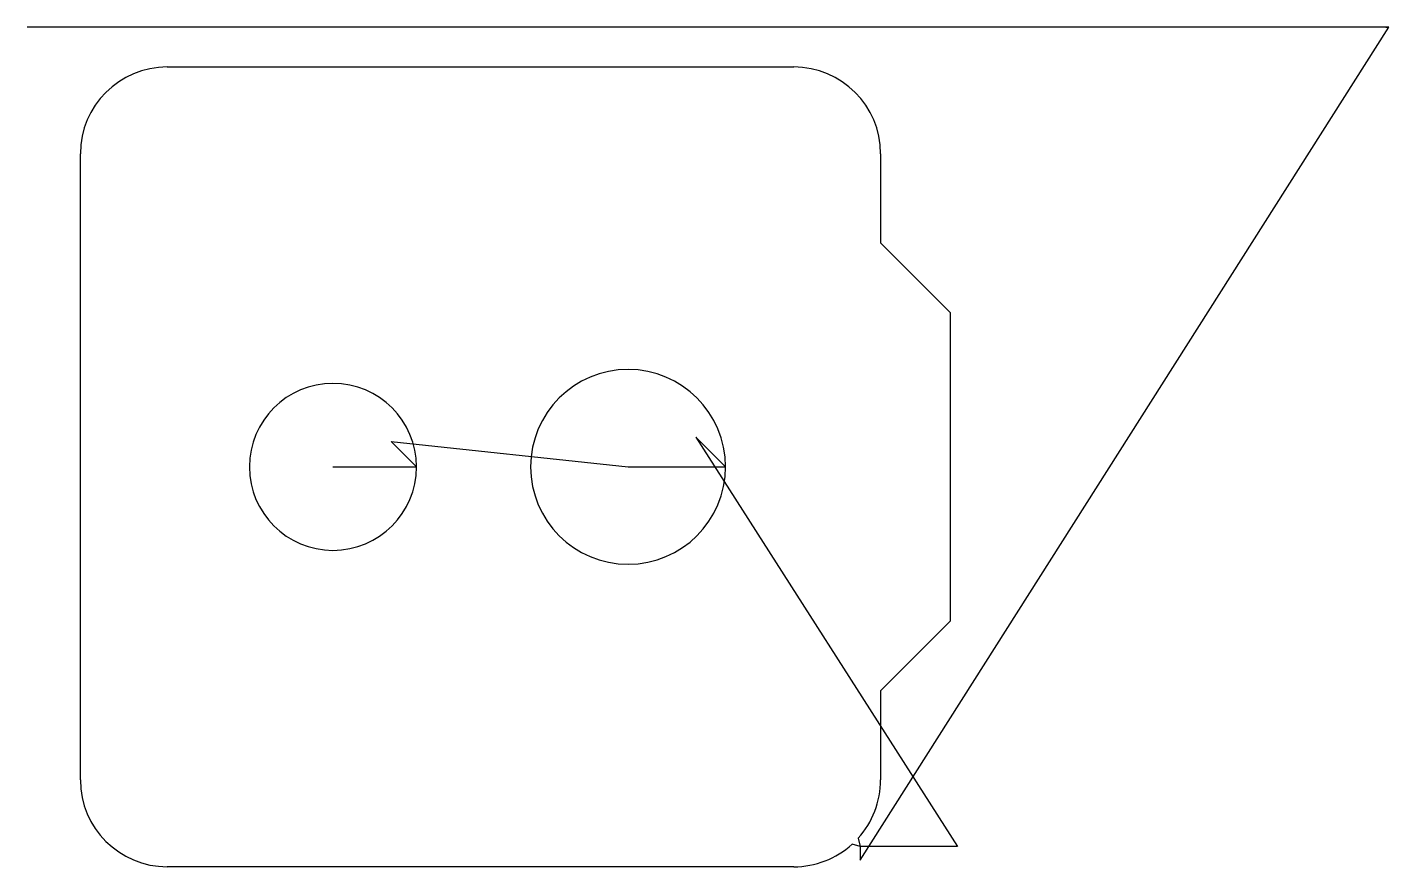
# Model space of a CAD drawing. Header units: metres. Extents: x 228 to 717, y 21 to 323.
import ezdxf

# ---------------------------------------------------------------- set-up
doc = ezdxf.new("R2010")
doc.units = ezdxf.units.M

msp = doc.modelspace()

# ---------------------------------------------------------------- linework, layer by layer
at = {"layer": 'TOOL_0'}
for p, q in [((228.684, 322.736), (227.684, 322.736)), ((715.705, 322.736), (228.684, 322.736)), ((526.86, 23.4), (716.705, 322.736)), ((716.705, 322.736), (715.705, 322.736)), ((715.705, 322.736), (716.705, 322.736)), ((716.705, 322.736), (715.705, 322.736)), ((277.985, 308.475), (502.985, 308.475)), ((246.785, 52.275), (246.785, 277.275)), ((534.185, 277.275), (534.185, 245.272)), ((534.185, 245.272), (559.185, 220.272)), ((559.185, 220.272), (559.185, 109.278)), ((367.485, 164.775), (358.394, 173.866)), ((358.394, 173.866), (443.485, 164.775)), ((478.485, 164.775), (467.878, 175.382)), ((467.878, 175.382), (561.859, 28.4)), ((337.485, 164.775), (367.485, 164.775)), ((443.485, 164.775), (478.485, 164.775)), ((559.185, 109.278), (534.185, 84.278)), ((534.185, 84.278), (534.185, 52.275)), ((526.082, 31.299), (526.86, 28.4)), ((526.859, 28.4), (523.96, 29.178)), ((561.859, 28.4), (526.859, 28.4)), ((526.86, 28.4), (526.86, 23.4)), ((502.985, 21.075), (277.985, 21.075))]:
    msp.add_line(p, q, dxfattribs=at)
for centre, radius, start, end in [((277.985, 277.275), 31.2, 90, 180), ((502.985, 277.275), 31.2, 0, 90), ((443.485, 164.775), 35, 0, 180), ((337.485, 164.775), 30, 0, 180), ((337.485, 164.775), 30, 180, 0), ((443.485, 164.775), 35, 180, 0), ((277.985, 52.275), 31.2, 180, 270), ((502.985, 52.275), 31.2, 317.75522, 0), ((502.985, 52.275), 31.2, 270, 312.24342)]:
    msp.add_arc(centre, radius, start, end, dxfattribs=at)

doc.saveas('drawing.dxf')
